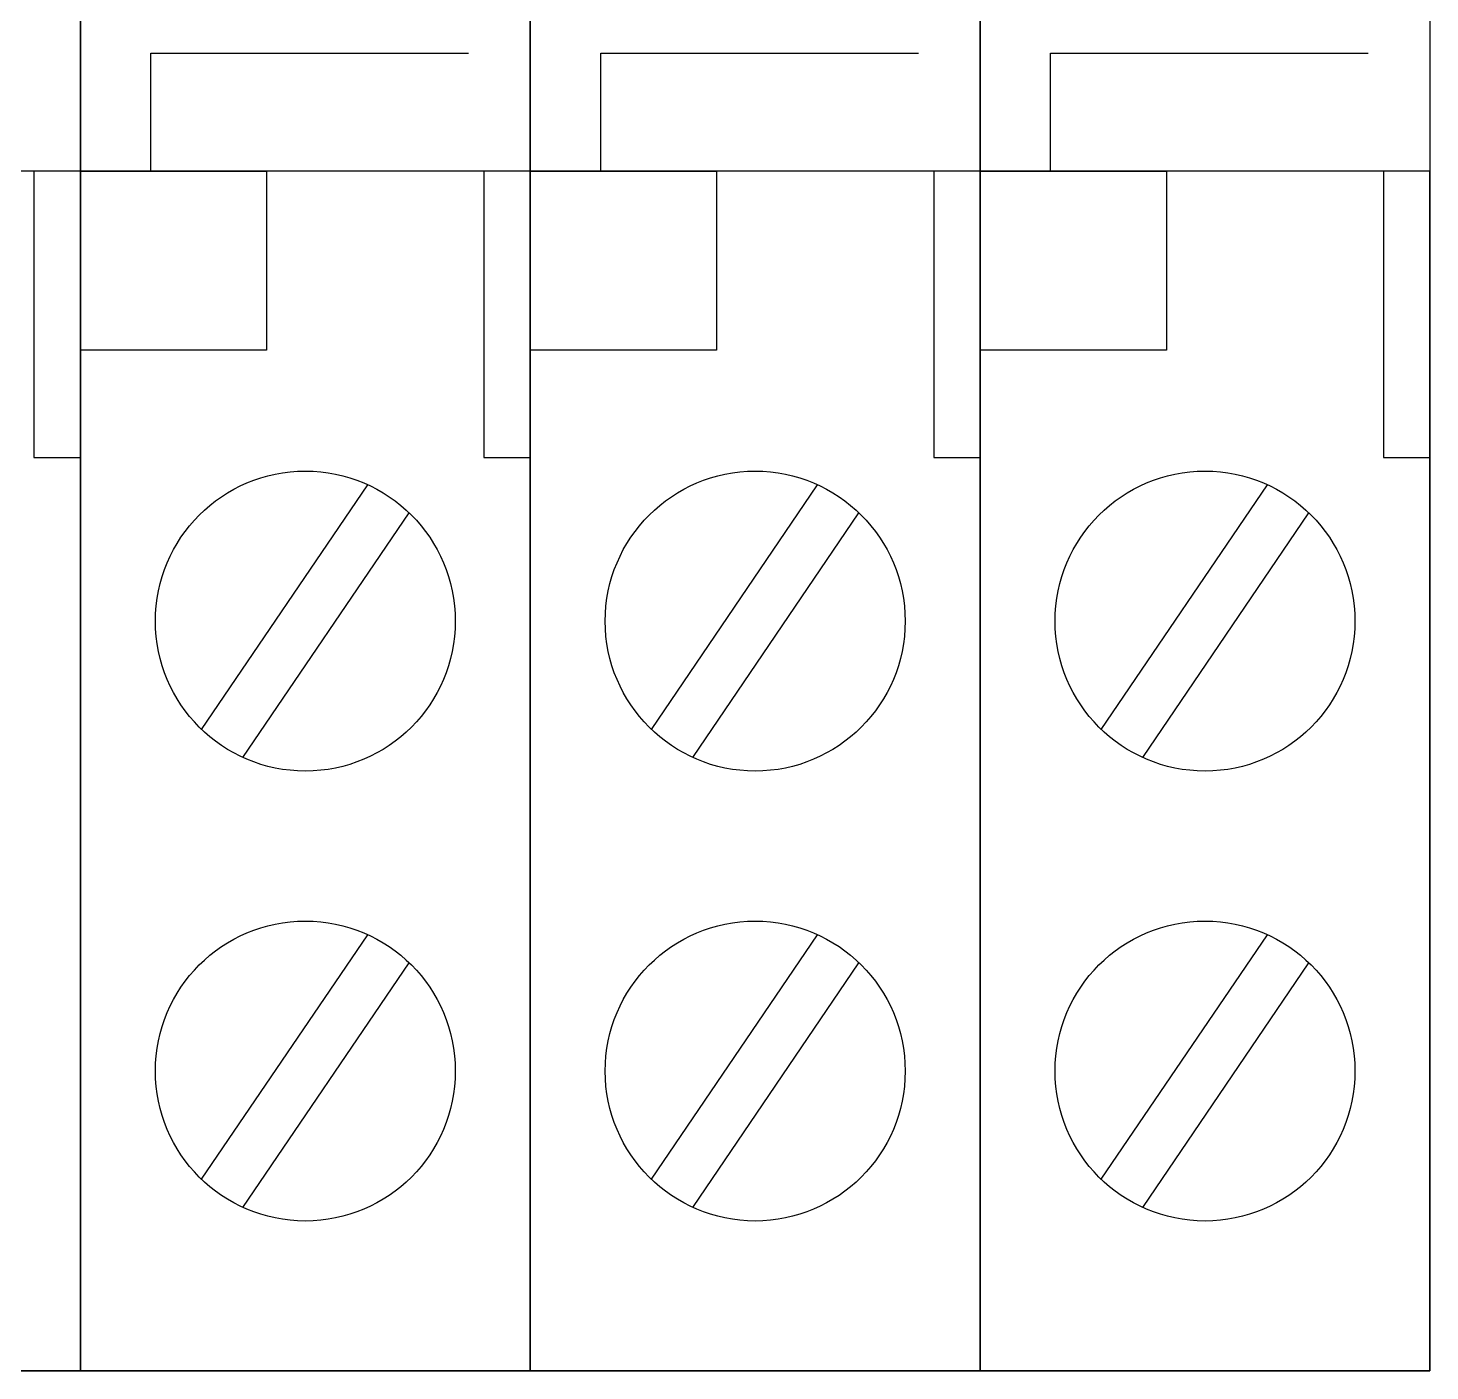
# Model space of a CAD drawing. Header units: millimetres. Extents: x 2139 to 5034, y 655 to 2700.
# Drawn here: x 4167.85 to 4211.99, y 1468.03 to 1510.3 of the extents above; entities that cross this region are included whole.
import ezdxf

# ---------------------------------------------------------------- set-up
doc = ezdxf.new("R2010")
doc.units = ezdxf.units.MM

msp = doc.modelspace()

# ---------------------------------------------------------------- linework, layer by layer
at = {"color": 7}
for points in [[(4155.341, 1546.711), (4169.503, 1546.711), (4169.503, 1468.033), (4155.341, 1468.033)], [(4155.341, 1546.711), (4169.503, 1546.711), (4169.503, 1468.033), (4155.341, 1468.033)], [(4155.341, 1546.711), (4169.503, 1546.711), (4169.503, 1468.033), (4155.341, 1468.033)], [(4155.341, 1546.711), (4169.503, 1546.711), (4169.503, 1468.033), (4155.341, 1468.033)], [(4155.341, 1546.711), (4169.503, 1546.711), (4169.503, 1468.033), (4155.341, 1468.033)], [(4155.341, 1546.711), (4169.503, 1546.711), (4169.503, 1468.033), (4155.341, 1468.033)], [(4155.341, 1546.711), (4169.503, 1546.711), (4169.503, 1468.033), (4155.341, 1468.033)], [(4155.341, 1546.711), (4169.503, 1546.711), (4169.503, 1468.033), (4155.341, 1468.033)], [(4155.341, 1546.711), (4169.503, 1546.711), (4169.503, 1468.033), (4155.341, 1468.033)], [(4155.341, 1546.711), (4169.503, 1546.711), (4169.503, 1468.033), (4155.341, 1468.033)], [(4155.341, 1546.711), (4169.503, 1546.711), (4169.503, 1468.033), (4155.341, 1468.033)], [(4155.341, 1546.711), (4169.503, 1546.711), (4169.503, 1468.033), (4155.341, 1468.033)], [(4155.341, 1546.711), (4169.503, 1546.711), (4169.503, 1468.033), (4155.341, 1468.033)], [(4155.341, 1546.711), (4169.503, 1546.711), (4169.503, 1468.033), (4155.341, 1468.033)], [(4155.341, 1546.711), (4169.503, 1546.711), (4169.503, 1468.033), (4155.341, 1468.033)], [(4155.341, 1546.711), (4169.503, 1546.711), (4169.503, 1468.033), (4155.341, 1468.033)], [(4155.341, 1546.711), (4169.503, 1546.711), (4169.503, 1468.033), (4155.341, 1468.033)], [(4155.341, 1546.711), (4169.503, 1546.711), (4169.503, 1468.033), (4155.341, 1468.033)], [(4155.341, 1546.711), (4169.503, 1546.711), (4169.503, 1468.033), (4155.341, 1468.033)], [(4155.341, 1546.711), (4169.503, 1546.711), (4169.503, 1468.033), (4155.341, 1468.033)], [(4169.503, 1546.711), (4183.665, 1546.711), (4183.665, 1468.033), (4169.503, 1468.033)], [(4169.503, 1546.711), (4183.665, 1546.711), (4183.665, 1468.033), (4169.503, 1468.033)], [(4169.503, 1546.711), (4183.665, 1546.711), (4183.665, 1468.033), (4169.503, 1468.033)], [(4169.503, 1546.711), (4183.665, 1546.711), (4183.665, 1468.033), (4169.503, 1468.033)], [(4169.503, 1546.711), (4183.665, 1546.711), (4183.665, 1468.033), (4169.503, 1468.033)], [(4169.503, 1546.711), (4183.665, 1546.711), (4183.665, 1468.033), (4169.503, 1468.033)], [(4169.503, 1546.711), (4183.665, 1546.711), (4183.665, 1468.033), (4169.503, 1468.033)], [(4169.503, 1546.711), (4183.665, 1546.711), (4183.665, 1468.033), (4169.503, 1468.033)], [(4169.503, 1546.711), (4183.665, 1546.711), (4183.665, 1468.033), (4169.503, 1468.033)], [(4169.503, 1546.711), (4183.665, 1546.711), (4183.665, 1468.033), (4169.503, 1468.033)], [(4169.503, 1546.711), (4183.665, 1546.711), (4183.665, 1468.033), (4169.503, 1468.033)], [(4169.503, 1546.711), (4183.665, 1546.711), (4183.665, 1468.033), (4169.503, 1468.033)], [(4169.503, 1546.711), (4183.665, 1546.711), (4183.665, 1468.033), (4169.503, 1468.033)], [(4169.503, 1546.711), (4183.665, 1546.711), (4183.665, 1468.033), (4169.503, 1468.033)], [(4169.503, 1546.711), (4183.665, 1546.711), (4183.665, 1468.033), (4169.503, 1468.033)], [(4169.503, 1546.711), (4183.665, 1546.711), (4183.665, 1468.033), (4169.503, 1468.033)], [(4169.503, 1546.711), (4183.665, 1546.711), (4183.665, 1468.033), (4169.503, 1468.033)], [(4169.503, 1546.711), (4183.665, 1546.711), (4183.665, 1468.033), (4169.503, 1468.033)], [(4169.503, 1546.711), (4183.665, 1546.711), (4183.665, 1468.033), (4169.503, 1468.033)], [(4169.503, 1546.711), (4183.665, 1546.711), (4183.665, 1468.033), (4169.503, 1468.033)], [(4183.665, 1546.711), (4197.827, 1546.711), (4197.827, 1468.033), (4183.665, 1468.033)], [(4183.665, 1546.711), (4197.827, 1546.711), (4197.827, 1468.033), (4183.665, 1468.033)], [(4183.665, 1546.711), (4197.827, 1546.711), (4197.827, 1468.033), (4183.665, 1468.033)], [(4183.665, 1546.711), (4197.827, 1546.711), (4197.827, 1468.033), (4183.665, 1468.033)], [(4183.665, 1546.711), (4197.827, 1546.711), (4197.827, 1468.033), (4183.665, 1468.033)], [(4183.665, 1546.711), (4197.827, 1546.711), (4197.827, 1468.033), (4183.665, 1468.033)], [(4183.665, 1546.711), (4197.827, 1546.711), (4197.827, 1468.033), (4183.665, 1468.033)], [(4183.665, 1546.711), (4197.827, 1546.711), (4197.827, 1468.033), (4183.665, 1468.033)], [(4183.665, 1546.711), (4197.827, 1546.711), (4197.827, 1468.033), (4183.665, 1468.033)], [(4183.665, 1546.711), (4197.827, 1546.711), (4197.827, 1468.033), (4183.665, 1468.033)], [(4183.665, 1546.711), (4197.827, 1546.711), (4197.827, 1468.033), (4183.665, 1468.033)], [(4183.665, 1546.711), (4197.827, 1546.711), (4197.827, 1468.033), (4183.665, 1468.033)], [(4183.665, 1546.711), (4197.827, 1546.711), (4197.827, 1468.033), (4183.665, 1468.033)], [(4183.665, 1546.711), (4197.827, 1546.711), (4197.827, 1468.033), (4183.665, 1468.033)], [(4183.665, 1546.711), (4197.827, 1546.711), (4197.827, 1468.033), (4183.665, 1468.033)], [(4183.665, 1546.711), (4197.827, 1546.711), (4197.827, 1468.033), (4183.665, 1468.033)], [(4183.665, 1546.711), (4197.827, 1546.711), (4197.827, 1468.033), (4183.665, 1468.033)], [(4183.665, 1546.711), (4197.827, 1546.711), (4197.827, 1468.033), (4183.665, 1468.033)], [(4183.665, 1546.711), (4197.827, 1546.711), (4197.827, 1468.033), (4183.665, 1468.033)], [(4183.665, 1546.711), (4197.827, 1546.711), (4197.827, 1468.033), (4183.665, 1468.033)], [(4197.827, 1546.711), (4211.989, 1546.711), (4211.989, 1468.033), (4197.827, 1468.033)], [(4197.827, 1546.711), (4211.989, 1546.711), (4211.989, 1468.033), (4197.827, 1468.033)], [(4197.827, 1546.711), (4211.989, 1546.711), (4211.989, 1468.033), (4197.827, 1468.033)], [(4197.827, 1546.711), (4211.989, 1546.711), (4211.989, 1468.033), (4197.827, 1468.033)], [(4197.827, 1546.711), (4211.989, 1546.711), (4211.989, 1468.033), (4197.827, 1468.033)], [(4197.827, 1546.711), (4211.989, 1546.711), (4211.989, 1468.033), (4197.827, 1468.033)], [(4197.827, 1546.711), (4211.989, 1546.711), (4211.989, 1468.033), (4197.827, 1468.033)], [(4197.827, 1546.711), (4211.989, 1546.711), (4211.989, 1468.033), (4197.827, 1468.033)], [(4197.827, 1546.711), (4211.989, 1546.711), (4211.989, 1468.033), (4197.827, 1468.033)], [(4197.827, 1546.711), (4211.989, 1546.711), (4211.989, 1468.033), (4197.827, 1468.033)], [(4197.827, 1546.711), (4211.989, 1546.711), (4211.989, 1468.033), (4197.827, 1468.033)], [(4197.827, 1546.711), (4211.989, 1546.711), (4211.989, 1468.033), (4197.827, 1468.033)], [(4197.827, 1546.711), (4211.989, 1546.711), (4211.989, 1468.033), (4197.827, 1468.033)], [(4197.827, 1546.711), (4211.989, 1546.711), (4211.989, 1468.033), (4197.827, 1468.033)], [(4197.827, 1546.711), (4211.989, 1546.711), (4211.989, 1468.033), (4197.827, 1468.033)], [(4197.827, 1546.711), (4211.989, 1546.711), (4211.989, 1468.033), (4197.827, 1468.033)], [(4197.827, 1546.711), (4211.989, 1546.711), (4211.989, 1468.033), (4197.827, 1468.033)], [(4197.827, 1546.711), (4211.989, 1546.711), (4211.989, 1468.033), (4197.827, 1468.033)], [(4197.827, 1546.711), (4211.989, 1546.711), (4211.989, 1468.033), (4197.827, 1468.033)], [(4197.827, 1546.711), (4211.989, 1546.711), (4211.989, 1468.033), (4197.827, 1468.033)], [(4155.341, 1468.033), (4169.503, 1468.033), (4169.503, 1505.798), (4155.341, 1505.798)], [(4155.341, 1468.033), (4169.503, 1468.033), (4169.503, 1505.798), (4155.341, 1505.798)], [(4155.341, 1468.033), (4169.503, 1468.033), (4169.503, 1505.798), (4155.341, 1505.798)], [(4155.341, 1468.033), (4169.503, 1468.033), (4169.503, 1505.798), (4155.341, 1505.798)], [(4155.341, 1468.033), (4169.503, 1468.033), (4169.503, 1505.798), (4155.341, 1505.798)], [(4155.341, 1468.033), (4169.503, 1468.033), (4169.503, 1505.798), (4155.341, 1505.798)], [(4155.341, 1468.033), (4169.503, 1468.033), (4169.503, 1505.798), (4155.341, 1505.798)], [(4155.341, 1468.033), (4169.503, 1468.033), (4169.503, 1505.798), (4155.341, 1505.798)], [(4155.341, 1468.033), (4169.503, 1468.033), (4169.503, 1505.798), (4155.341, 1505.798)], [(4155.341, 1468.033), (4169.503, 1468.033), (4169.503, 1505.798), (4155.341, 1505.798)], [(4155.341, 1468.033), (4169.503, 1468.033), (4169.503, 1505.798), (4155.341, 1505.798)], [(4155.341, 1468.033), (4169.503, 1468.033), (4169.503, 1505.798), (4155.341, 1505.798)], [(4155.341, 1468.033), (4169.503, 1468.033), (4169.503, 1505.798), (4155.341, 1505.798)], [(4155.341, 1468.033), (4169.503, 1468.033), (4169.503, 1505.798), (4155.341, 1505.798)], [(4155.341, 1468.033), (4169.503, 1468.033), (4169.503, 1505.798), (4155.341, 1505.798)], [(4155.341, 1468.033), (4169.503, 1468.033), (4169.503, 1505.798), (4155.341, 1505.798)], [(4155.341, 1468.033), (4169.503, 1468.033), (4169.503, 1505.798), (4155.341, 1505.798)], [(4155.341, 1468.033), (4169.503, 1468.033), (4169.503, 1505.798), (4155.341, 1505.798)], [(4155.341, 1468.033), (4169.503, 1468.033), (4169.503, 1505.798), (4155.341, 1505.798)], [(4155.341, 1468.033), (4169.503, 1468.033), (4169.503, 1505.798), (4155.341, 1505.798)], [(4169.503, 1505.798), (4168.041, 1505.798), (4168.041, 1496.785), (4169.503, 1496.785)], [(4169.503, 1505.798), (4168.041, 1505.798), (4168.041, 1496.785), (4169.503, 1496.785)], [(4169.503, 1505.798), (4168.041, 1505.798), (4168.041, 1496.785), (4169.503, 1496.785)], [(4169.503, 1505.798), (4168.041, 1505.798), (4168.041, 1496.785), (4169.503, 1496.785)], [(4169.503, 1505.798), (4168.041, 1505.798), (4168.041, 1496.785), (4169.503, 1496.785)], [(4169.503, 1505.798), (4168.041, 1505.798), (4168.041, 1496.785), (4169.503, 1496.785)], [(4169.503, 1505.798), (4168.041, 1505.798), (4168.041, 1496.785), (4169.503, 1496.785)], [(4169.503, 1505.798), (4168.041, 1505.798), (4168.041, 1496.785), (4169.503, 1496.785)], [(4169.503, 1505.798), (4168.041, 1505.798), (4168.041, 1496.785), (4169.503, 1496.785)], [(4169.503, 1505.798), (4168.041, 1505.798), (4168.041, 1496.785), (4169.503, 1496.785)], [(4169.503, 1505.798), (4168.041, 1505.798), (4168.041, 1496.785), (4169.503, 1496.785)], [(4169.503, 1505.798), (4168.041, 1505.798), (4168.041, 1496.785), (4169.503, 1496.785)], [(4169.503, 1505.798), (4168.041, 1505.798), (4168.041, 1496.785), (4169.503, 1496.785)], [(4169.503, 1505.798), (4168.041, 1505.798), (4168.041, 1496.785), (4169.503, 1496.785)], [(4169.503, 1505.798), (4168.041, 1505.798), (4168.041, 1496.785), (4169.503, 1496.785)], [(4169.503, 1505.798), (4168.041, 1505.798), (4168.041, 1496.785), (4169.503, 1496.785)], [(4169.503, 1505.798), (4168.041, 1505.798), (4168.041, 1496.785), (4169.503, 1496.785)], [(4169.503, 1505.798), (4168.041, 1505.798), (4168.041, 1496.785), (4169.503, 1496.785)], [(4169.503, 1505.798), (4168.041, 1505.798), (4168.041, 1496.785), (4169.503, 1496.785)], [(4169.503, 1505.798), (4168.041, 1505.798), (4168.041, 1496.785), (4169.503, 1496.785)], [(4169.503, 1468.033), (4183.665, 1468.033), (4183.665, 1505.798), (4169.503, 1505.798)], [(4169.503, 1505.798), (4175.366, 1505.798), (4175.366, 1500.162), (4169.503, 1500.162)], [(4169.503, 1468.033), (4183.665, 1468.033), (4183.665, 1505.798), (4169.503, 1505.798)], [(4169.503, 1505.798), (4175.366, 1505.798), (4175.366, 1500.162), (4169.503, 1500.162)], [(4169.503, 1468.033), (4183.665, 1468.033), (4183.665, 1505.798), (4169.503, 1505.798)], [(4169.503, 1505.798), (4175.366, 1505.798), (4175.366, 1500.162), (4169.503, 1500.162)], [(4169.503, 1468.033), (4183.665, 1468.033), (4183.665, 1505.798), (4169.503, 1505.798)], [(4169.503, 1505.798), (4175.366, 1505.798), (4175.366, 1500.162), (4169.503, 1500.162)], [(4169.503, 1468.033), (4183.665, 1468.033), (4183.665, 1505.798), (4169.503, 1505.798)], [(4169.503, 1505.798), (4175.366, 1505.798), (4175.366, 1500.162), (4169.503, 1500.162)], [(4169.503, 1468.033), (4183.665, 1468.033), (4183.665, 1505.798), (4169.503, 1505.798)], [(4169.503, 1505.798), (4175.366, 1505.798), (4175.366, 1500.162), (4169.503, 1500.162)], [(4169.503, 1468.033), (4183.665, 1468.033), (4183.665, 1505.798), (4169.503, 1505.798)], [(4169.503, 1505.798), (4175.366, 1505.798), (4175.366, 1500.162), (4169.503, 1500.162)], [(4169.503, 1468.033), (4183.665, 1468.033), (4183.665, 1505.798), (4169.503, 1505.798)], [(4169.503, 1505.798), (4175.366, 1505.798), (4175.366, 1500.162), (4169.503, 1500.162)], [(4169.503, 1468.033), (4183.665, 1468.033), (4183.665, 1505.798), (4169.503, 1505.798)], [(4169.503, 1505.798), (4175.366, 1505.798), (4175.366, 1500.162), (4169.503, 1500.162)], [(4169.503, 1468.033), (4183.665, 1468.033), (4183.665, 1505.798), (4169.503, 1505.798)], [(4169.503, 1505.798), (4175.366, 1505.798), (4175.366, 1500.162), (4169.503, 1500.162)], [(4169.503, 1468.033), (4183.665, 1468.033), (4183.665, 1505.798), (4169.503, 1505.798)], [(4169.503, 1505.798), (4175.366, 1505.798), (4175.366, 1500.162), (4169.503, 1500.162)], [(4169.503, 1468.033), (4183.665, 1468.033), (4183.665, 1505.798), (4169.503, 1505.798)], [(4169.503, 1505.798), (4175.366, 1505.798), (4175.366, 1500.162), (4169.503, 1500.162)], [(4169.503, 1468.033), (4183.665, 1468.033), (4183.665, 1505.798), (4169.503, 1505.798)], [(4169.503, 1505.798), (4175.366, 1505.798), (4175.366, 1500.162), (4169.503, 1500.162)], [(4169.503, 1468.033), (4183.665, 1468.033), (4183.665, 1505.798), (4169.503, 1505.798)], [(4169.503, 1505.798), (4175.366, 1505.798), (4175.366, 1500.162), (4169.503, 1500.162)], [(4169.503, 1468.033), (4183.665, 1468.033), (4183.665, 1505.798), (4169.503, 1505.798)], [(4169.503, 1505.798), (4175.366, 1505.798), (4175.366, 1500.162), (4169.503, 1500.162)], [(4169.503, 1468.033), (4183.665, 1468.033), (4183.665, 1505.798), (4169.503, 1505.798)], [(4169.503, 1505.798), (4175.366, 1505.798), (4175.366, 1500.162), (4169.503, 1500.162)], [(4169.503, 1468.033), (4183.665, 1468.033), (4183.665, 1505.798), (4169.503, 1505.798)], [(4169.503, 1505.798), (4175.366, 1505.798), (4175.366, 1500.162), (4169.503, 1500.162)], [(4169.503, 1468.033), (4183.665, 1468.033), (4183.665, 1505.798), (4169.503, 1505.798)], [(4169.503, 1505.798), (4175.366, 1505.798), (4175.366, 1500.162), (4169.503, 1500.162)], [(4169.503, 1468.033), (4183.665, 1468.033), (4183.665, 1505.798), (4169.503, 1505.798)], [(4169.503, 1505.798), (4175.366, 1505.798), (4175.366, 1500.162), (4169.503, 1500.162)], [(4169.503, 1468.033), (4183.665, 1468.033), (4183.665, 1505.798), (4169.503, 1505.798)], [(4169.503, 1505.798), (4175.366, 1505.798), (4175.366, 1500.162), (4169.503, 1500.162)], [(4183.665, 1505.798), (4182.203, 1505.798), (4182.203, 1496.785), (4183.665, 1496.785)], [(4183.665, 1505.798), (4182.203, 1505.798), (4182.203, 1496.785), (4183.665, 1496.785)], [(4183.665, 1505.798), (4182.203, 1505.798), (4182.203, 1496.785), (4183.665, 1496.785)], [(4183.665, 1505.798), (4182.203, 1505.798), (4182.203, 1496.785), (4183.665, 1496.785)], [(4183.665, 1505.798), (4182.203, 1505.798), (4182.203, 1496.785), (4183.665, 1496.785)], [(4183.665, 1505.798), (4182.203, 1505.798), (4182.203, 1496.785), (4183.665, 1496.785)], [(4183.665, 1505.798), (4182.203, 1505.798), (4182.203, 1496.785), (4183.665, 1496.785)], [(4183.665, 1505.798), (4182.203, 1505.798), (4182.203, 1496.785), (4183.665, 1496.785)], [(4183.665, 1505.798), (4182.203, 1505.798), (4182.203, 1496.785), (4183.665, 1496.785)], [(4183.665, 1505.798), (4182.203, 1505.798), (4182.203, 1496.785), (4183.665, 1496.785)], [(4183.665, 1505.798), (4182.203, 1505.798), (4182.203, 1496.785), (4183.665, 1496.785)], [(4183.665, 1505.798), (4182.203, 1505.798), (4182.203, 1496.785), (4183.665, 1496.785)], [(4183.665, 1505.798), (4182.203, 1505.798), (4182.203, 1496.785), (4183.665, 1496.785)], [(4183.665, 1505.798), (4182.203, 1505.798), (4182.203, 1496.785), (4183.665, 1496.785)], [(4183.665, 1505.798), (4182.203, 1505.798), (4182.203, 1496.785), (4183.665, 1496.785)], [(4183.665, 1505.798), (4182.203, 1505.798), (4182.203, 1496.785), (4183.665, 1496.785)], [(4183.665, 1505.798), (4182.203, 1505.798), (4182.203, 1496.785), (4183.665, 1496.785)], [(4183.665, 1505.798), (4182.203, 1505.798), (4182.203, 1496.785), (4183.665, 1496.785)], [(4183.665, 1505.798), (4182.203, 1505.798), (4182.203, 1496.785), (4183.665, 1496.785)], [(4183.665, 1505.798), (4182.203, 1505.798), (4182.203, 1496.785), (4183.665, 1496.785)], [(4183.665, 1468.033), (4197.827, 1468.033), (4197.827, 1505.798), (4183.665, 1505.798)], [(4183.665, 1505.798), (4189.528, 1505.798), (4189.528, 1500.162), (4183.665, 1500.162)], [(4183.665, 1468.033), (4197.827, 1468.033), (4197.827, 1505.798), (4183.665, 1505.798)], [(4183.665, 1505.798), (4189.528, 1505.798), (4189.528, 1500.162), (4183.665, 1500.162)], [(4183.665, 1468.033), (4197.827, 1468.033), (4197.827, 1505.798), (4183.665, 1505.798)], [(4183.665, 1505.798), (4189.528, 1505.798), (4189.528, 1500.162), (4183.665, 1500.162)], [(4183.665, 1468.033), (4197.827, 1468.033), (4197.827, 1505.798), (4183.665, 1505.798)], [(4183.665, 1505.798), (4189.528, 1505.798), (4189.528, 1500.162), (4183.665, 1500.162)], [(4183.665, 1468.033), (4197.827, 1468.033), (4197.827, 1505.798), (4183.665, 1505.798)], [(4183.665, 1505.798), (4189.528, 1505.798), (4189.528, 1500.162), (4183.665, 1500.162)], [(4183.665, 1468.033), (4197.827, 1468.033), (4197.827, 1505.798), (4183.665, 1505.798)], [(4183.665, 1505.798), (4189.528, 1505.798), (4189.528, 1500.162), (4183.665, 1500.162)], [(4183.665, 1468.033), (4197.827, 1468.033), (4197.827, 1505.798), (4183.665, 1505.798)], [(4183.665, 1505.798), (4189.528, 1505.798), (4189.528, 1500.162), (4183.665, 1500.162)], [(4183.665, 1468.033), (4197.827, 1468.033), (4197.827, 1505.798), (4183.665, 1505.798)], [(4183.665, 1505.798), (4189.528, 1505.798), (4189.528, 1500.162), (4183.665, 1500.162)], [(4183.665, 1468.033), (4197.827, 1468.033), (4197.827, 1505.798), (4183.665, 1505.798)], [(4183.665, 1505.798), (4189.528, 1505.798), (4189.528, 1500.162), (4183.665, 1500.162)], [(4183.665, 1468.033), (4197.827, 1468.033), (4197.827, 1505.798), (4183.665, 1505.798)], [(4183.665, 1505.798), (4189.528, 1505.798), (4189.528, 1500.162), (4183.665, 1500.162)], [(4183.665, 1468.033), (4197.827, 1468.033), (4197.827, 1505.798), (4183.665, 1505.798)], [(4183.665, 1505.798), (4189.528, 1505.798), (4189.528, 1500.162), (4183.665, 1500.162)], [(4183.665, 1468.033), (4197.827, 1468.033), (4197.827, 1505.798), (4183.665, 1505.798)], [(4183.665, 1505.798), (4189.528, 1505.798), (4189.528, 1500.162), (4183.665, 1500.162)], [(4183.665, 1468.033), (4197.827, 1468.033), (4197.827, 1505.798), (4183.665, 1505.798)], [(4183.665, 1505.798), (4189.528, 1505.798), (4189.528, 1500.162), (4183.665, 1500.162)], [(4183.665, 1468.033), (4197.827, 1468.033), (4197.827, 1505.798), (4183.665, 1505.798)], [(4183.665, 1505.798), (4189.528, 1505.798), (4189.528, 1500.162), (4183.665, 1500.162)], [(4183.665, 1468.033), (4197.827, 1468.033), (4197.827, 1505.798), (4183.665, 1505.798)], [(4183.665, 1505.798), (4189.528, 1505.798), (4189.528, 1500.162), (4183.665, 1500.162)], [(4183.665, 1468.033), (4197.827, 1468.033), (4197.827, 1505.798), (4183.665, 1505.798)], [(4183.665, 1505.798), (4189.528, 1505.798), (4189.528, 1500.162), (4183.665, 1500.162)], [(4183.665, 1468.033), (4197.827, 1468.033), (4197.827, 1505.798), (4183.665, 1505.798)], [(4183.665, 1505.798), (4189.528, 1505.798), (4189.528, 1500.162), (4183.665, 1500.162)], [(4183.665, 1468.033), (4197.827, 1468.033), (4197.827, 1505.798), (4183.665, 1505.798)], [(4183.665, 1505.798), (4189.528, 1505.798), (4189.528, 1500.162), (4183.665, 1500.162)], [(4183.665, 1468.033), (4197.827, 1468.033), (4197.827, 1505.798), (4183.665, 1505.798)], [(4183.665, 1505.798), (4189.528, 1505.798), (4189.528, 1500.162), (4183.665, 1500.162)], [(4183.665, 1468.033), (4197.827, 1468.033), (4197.827, 1505.798), (4183.665, 1505.798)], [(4183.665, 1505.798), (4189.528, 1505.798), (4189.528, 1500.162), (4183.665, 1500.162)], [(4197.827, 1505.798), (4196.365, 1505.798), (4196.365, 1496.785), (4197.827, 1496.785)], [(4197.827, 1505.798), (4196.365, 1505.798), (4196.365, 1496.785), (4197.827, 1496.785)], [(4197.827, 1505.798), (4196.365, 1505.798), (4196.365, 1496.785), (4197.827, 1496.785)], [(4197.827, 1505.798), (4196.365, 1505.798), (4196.365, 1496.785), (4197.827, 1496.785)], [(4197.827, 1505.798), (4196.365, 1505.798), (4196.365, 1496.785), (4197.827, 1496.785)], [(4197.827, 1505.798), (4196.365, 1505.798), (4196.365, 1496.785), (4197.827, 1496.785)], [(4197.827, 1505.798), (4196.365, 1505.798), (4196.365, 1496.785), (4197.827, 1496.785)], [(4197.827, 1505.798), (4196.365, 1505.798), (4196.365, 1496.785), (4197.827, 1496.785)], [(4197.827, 1505.798), (4196.365, 1505.798), (4196.365, 1496.785), (4197.827, 1496.785)], [(4197.827, 1505.798), (4196.365, 1505.798), (4196.365, 1496.785), (4197.827, 1496.785)], [(4197.827, 1505.798), (4196.365, 1505.798), (4196.365, 1496.785), (4197.827, 1496.785)], [(4197.827, 1505.798), (4196.365, 1505.798), (4196.365, 1496.785), (4197.827, 1496.785)], [(4197.827, 1505.798), (4196.365, 1505.798), (4196.365, 1496.785), (4197.827, 1496.785)], [(4197.827, 1505.798), (4196.365, 1505.798), (4196.365, 1496.785), (4197.827, 1496.785)], [(4197.827, 1505.798), (4196.365, 1505.798), (4196.365, 1496.785), (4197.827, 1496.785)], [(4197.827, 1505.798), (4196.365, 1505.798), (4196.365, 1496.785), (4197.827, 1496.785)], [(4197.827, 1505.798), (4196.365, 1505.798), (4196.365, 1496.785), (4197.827, 1496.785)], [(4197.827, 1505.798), (4196.365, 1505.798), (4196.365, 1496.785), (4197.827, 1496.785)], [(4197.827, 1505.798), (4196.365, 1505.798), (4196.365, 1496.785), (4197.827, 1496.785)], [(4197.827, 1505.798), (4196.365, 1505.798), (4196.365, 1496.785), (4197.827, 1496.785)], [(4197.827, 1468.033), (4211.989, 1468.033), (4211.989, 1505.798), (4197.827, 1505.798)], [(4197.827, 1505.798), (4203.69, 1505.798), (4203.69, 1500.162), (4197.827, 1500.162)], [(4197.827, 1468.033), (4211.989, 1468.033), (4211.989, 1505.798), (4197.827, 1505.798)], [(4197.827, 1505.798), (4203.69, 1505.798), (4203.69, 1500.162), (4197.827, 1500.162)], [(4197.827, 1468.033), (4211.989, 1468.033), (4211.989, 1505.798), (4197.827, 1505.798)], [(4197.827, 1505.798), (4203.69, 1505.798), (4203.69, 1500.162), (4197.827, 1500.162)], [(4197.827, 1468.033), (4211.989, 1468.033), (4211.989, 1505.798), (4197.827, 1505.798)], [(4197.827, 1505.798), (4203.69, 1505.798), (4203.69, 1500.162), (4197.827, 1500.162)], [(4197.827, 1468.033), (4211.989, 1468.033), (4211.989, 1505.798), (4197.827, 1505.798)], [(4197.827, 1505.798), (4203.69, 1505.798), (4203.69, 1500.162), (4197.827, 1500.162)], [(4197.827, 1468.033), (4211.989, 1468.033), (4211.989, 1505.798), (4197.827, 1505.798)], [(4197.827, 1505.798), (4203.69, 1505.798), (4203.69, 1500.162), (4197.827, 1500.162)], [(4197.827, 1468.033), (4211.989, 1468.033), (4211.989, 1505.798), (4197.827, 1505.798)], [(4197.827, 1505.798), (4203.69, 1505.798), (4203.69, 1500.162), (4197.827, 1500.162)], [(4197.827, 1468.033), (4211.989, 1468.033), (4211.989, 1505.798), (4197.827, 1505.798)], [(4197.827, 1505.798), (4203.69, 1505.798), (4203.69, 1500.162), (4197.827, 1500.162)], [(4197.827, 1468.033), (4211.989, 1468.033), (4211.989, 1505.798), (4197.827, 1505.798)], [(4197.827, 1505.798), (4203.69, 1505.798), (4203.69, 1500.162), (4197.827, 1500.162)], [(4197.827, 1468.033), (4211.989, 1468.033), (4211.989, 1505.798), (4197.827, 1505.798)], [(4197.827, 1505.798), (4203.69, 1505.798), (4203.69, 1500.162), (4197.827, 1500.162)], [(4197.827, 1468.033), (4211.989, 1468.033), (4211.989, 1505.798), (4197.827, 1505.798)], [(4197.827, 1505.798), (4203.69, 1505.798), (4203.69, 1500.162), (4197.827, 1500.162)], [(4197.827, 1468.033), (4211.989, 1468.033), (4211.989, 1505.798), (4197.827, 1505.798)], [(4197.827, 1505.798), (4203.69, 1505.798), (4203.69, 1500.162), (4197.827, 1500.162)], [(4197.827, 1468.033), (4211.989, 1468.033), (4211.989, 1505.798), (4197.827, 1505.798)], [(4197.827, 1505.798), (4203.69, 1505.798), (4203.69, 1500.162), (4197.827, 1500.162)], [(4197.827, 1468.033), (4211.989, 1468.033), (4211.989, 1505.798), (4197.827, 1505.798)], [(4197.827, 1505.798), (4203.69, 1505.798), (4203.69, 1500.162), (4197.827, 1500.162)], [(4197.827, 1468.033), (4211.989, 1468.033), (4211.989, 1505.798), (4197.827, 1505.798)], [(4197.827, 1505.798), (4203.69, 1505.798), (4203.69, 1500.162), (4197.827, 1500.162)], [(4197.827, 1468.033), (4211.989, 1468.033), (4211.989, 1505.798), (4197.827, 1505.798)], [(4197.827, 1505.798), (4203.69, 1505.798), (4203.69, 1500.162), (4197.827, 1500.162)], [(4197.827, 1468.033), (4211.989, 1468.033), (4211.989, 1505.798), (4197.827, 1505.798)], [(4197.827, 1505.798), (4203.69, 1505.798), (4203.69, 1500.162), (4197.827, 1500.162)], [(4197.827, 1468.033), (4211.989, 1468.033), (4211.989, 1505.798), (4197.827, 1505.798)], [(4197.827, 1505.798), (4203.69, 1505.798), (4203.69, 1500.162), (4197.827, 1500.162)], [(4197.827, 1468.033), (4211.989, 1468.033), (4211.989, 1505.798), (4197.827, 1505.798)], [(4197.827, 1505.798), (4203.69, 1505.798), (4203.69, 1500.162), (4197.827, 1500.162)], [(4197.827, 1468.033), (4211.989, 1468.033), (4211.989, 1505.798), (4197.827, 1505.798)], [(4197.827, 1505.798), (4203.69, 1505.798), (4203.69, 1500.162), (4197.827, 1500.162)], [(4211.989, 1505.798), (4210.527, 1505.798), (4210.527, 1496.785), (4211.989, 1496.785)], [(4211.989, 1505.798), (4210.527, 1505.798), (4210.527, 1496.785), (4211.989, 1496.785)], [(4211.989, 1505.798), (4210.527, 1505.798), (4210.527, 1496.785), (4211.989, 1496.785)], [(4211.989, 1505.798), (4210.527, 1505.798), (4210.527, 1496.785), (4211.989, 1496.785)], [(4211.989, 1505.798), (4210.527, 1505.798), (4210.527, 1496.785), (4211.989, 1496.785)], [(4211.989, 1505.798), (4210.527, 1505.798), (4210.527, 1496.785), (4211.989, 1496.785)], [(4211.989, 1505.798), (4210.527, 1505.798), (4210.527, 1496.785), (4211.989, 1496.785)], [(4211.989, 1505.798), (4210.527, 1505.798), (4210.527, 1496.785), (4211.989, 1496.785)], [(4211.989, 1505.798), (4210.527, 1505.798), (4210.527, 1496.785), (4211.989, 1496.785)], [(4211.989, 1505.798), (4210.527, 1505.798), (4210.527, 1496.785), (4211.989, 1496.785)], [(4211.989, 1505.798), (4210.527, 1505.798), (4210.527, 1496.785), (4211.989, 1496.785)], [(4211.989, 1505.798), (4210.527, 1505.798), (4210.527, 1496.785), (4211.989, 1496.785)], [(4211.989, 1505.798), (4210.527, 1505.798), (4210.527, 1496.785), (4211.989, 1496.785)], [(4211.989, 1505.798), (4210.527, 1505.798), (4210.527, 1496.785), (4211.989, 1496.785)], [(4211.989, 1505.798), (4210.527, 1505.798), (4210.527, 1496.785), (4211.989, 1496.785)], [(4211.989, 1505.798), (4210.527, 1505.798), (4210.527, 1496.785), (4211.989, 1496.785)], [(4211.989, 1505.798), (4210.527, 1505.798), (4210.527, 1496.785), (4211.989, 1496.785)], [(4211.989, 1505.798), (4210.527, 1505.798), (4210.527, 1496.785), (4211.989, 1496.785)], [(4211.989, 1505.798), (4210.527, 1505.798), (4210.527, 1496.785), (4211.989, 1496.785)], [(4211.989, 1505.798), (4210.527, 1505.798), (4210.527, 1496.785), (4211.989, 1496.785)]]:
    msp.add_lwpolyline(points, close=True, dxfattribs=at)
for points in [[(4171.722, 1505.798), (4171.722, 1509.517), (4181.725, 1509.517)], [(4171.722, 1505.798), (4171.722, 1509.517), (4181.725, 1509.517)], [(4171.722, 1505.798), (4171.722, 1509.517), (4181.725, 1509.517)], [(4171.722, 1505.798), (4171.722, 1509.517), (4181.725, 1509.517)], [(4171.722, 1505.798), (4171.722, 1509.517), (4181.725, 1509.517)], [(4171.722, 1505.798), (4171.722, 1509.517), (4181.725, 1509.517)], [(4171.722, 1505.798), (4171.722, 1509.517), (4181.725, 1509.517)], [(4171.722, 1505.798), (4171.722, 1509.517), (4181.725, 1509.517)], [(4171.722, 1505.798), (4171.722, 1509.517), (4181.725, 1509.517)], [(4171.722, 1505.798), (4171.722, 1509.517), (4181.725, 1509.517)], [(4171.722, 1505.798), (4171.722, 1509.517), (4181.725, 1509.517)], [(4171.722, 1505.798), (4171.722, 1509.517), (4181.725, 1509.517)], [(4171.722, 1505.798), (4171.722, 1509.517), (4181.725, 1509.517)], [(4171.722, 1505.798), (4171.722, 1509.517), (4181.725, 1509.517)], [(4171.722, 1505.798), (4171.722, 1509.517), (4181.725, 1509.517)], [(4171.722, 1505.798), (4171.722, 1509.517), (4181.725, 1509.517)], [(4171.722, 1505.798), (4171.722, 1509.517), (4181.725, 1509.517)], [(4171.722, 1505.798), (4171.722, 1509.517), (4181.725, 1509.517)], [(4171.722, 1505.798), (4171.722, 1509.517), (4181.725, 1509.517)], [(4171.722, 1505.798), (4171.722, 1509.517), (4181.725, 1509.517)], [(4185.884, 1505.798), (4185.884, 1509.517), (4195.887, 1509.517)], [(4185.884, 1505.798), (4185.884, 1509.517), (4195.887, 1509.517)], [(4185.884, 1505.798), (4185.884, 1509.517), (4195.887, 1509.517)], [(4185.884, 1505.798), (4185.884, 1509.517), (4195.887, 1509.517)], [(4185.884, 1505.798), (4185.884, 1509.517), (4195.887, 1509.517)], [(4185.884, 1505.798), (4185.884, 1509.517), (4195.887, 1509.517)], [(4185.884, 1505.798), (4185.884, 1509.517), (4195.887, 1509.517)], [(4185.884, 1505.798), (4185.884, 1509.517), (4195.887, 1509.517)], [(4185.884, 1505.798), (4185.884, 1509.517), (4195.887, 1509.517)], [(4185.884, 1505.798), (4185.884, 1509.517), (4195.887, 1509.517)], [(4185.884, 1505.798), (4185.884, 1509.517), (4195.887, 1509.517)], [(4185.884, 1505.798), (4185.884, 1509.517), (4195.887, 1509.517)], [(4185.884, 1505.798), (4185.884, 1509.517), (4195.887, 1509.517)], [(4185.884, 1505.798), (4185.884, 1509.517), (4195.887, 1509.517)], [(4185.884, 1505.798), (4185.884, 1509.517), (4195.887, 1509.517)], [(4185.884, 1505.798), (4185.884, 1509.517), (4195.887, 1509.517)], [(4185.884, 1505.798), (4185.884, 1509.517), (4195.887, 1509.517)], [(4185.884, 1505.798), (4185.884, 1509.517), (4195.887, 1509.517)], [(4185.884, 1505.798), (4185.884, 1509.517), (4195.887, 1509.517)], [(4185.884, 1505.798), (4185.884, 1509.517), (4195.887, 1509.517)], [(4200.046, 1505.798), (4200.046, 1509.517), (4210.049, 1509.517)], [(4200.046, 1505.798), (4200.046, 1509.517), (4210.049, 1509.517)], [(4200.046, 1505.798), (4200.046, 1509.517), (4210.049, 1509.517)], [(4200.046, 1505.798), (4200.046, 1509.517), (4210.049, 1509.517)], [(4200.046, 1505.798), (4200.046, 1509.517), (4210.049, 1509.517)], [(4200.046, 1505.798), (4200.046, 1509.517), (4210.049, 1509.517)], [(4200.046, 1505.798), (4200.046, 1509.517), (4210.049, 1509.517)], [(4200.046, 1505.798), (4200.046, 1509.517), (4210.049, 1509.517)], [(4200.046, 1505.798), (4200.046, 1509.517), (4210.049, 1509.517)], [(4200.046, 1505.798), (4200.046, 1509.517), (4210.049, 1509.517)], [(4200.046, 1505.798), (4200.046, 1509.517), (4210.049, 1509.517)], [(4200.046, 1505.798), (4200.046, 1509.517), (4210.049, 1509.517)], [(4200.046, 1505.798), (4200.046, 1509.517), (4210.049, 1509.517)], [(4200.046, 1505.798), (4200.046, 1509.517), (4210.049, 1509.517)], [(4200.046, 1505.798), (4200.046, 1509.517), (4210.049, 1509.517)], [(4200.046, 1505.798), (4200.046, 1509.517), (4210.049, 1509.517)], [(4200.046, 1505.798), (4200.046, 1509.517), (4210.049, 1509.517)], [(4200.046, 1505.798), (4200.046, 1509.517), (4210.049, 1509.517)], [(4200.046, 1505.798), (4200.046, 1509.517), (4210.049, 1509.517)], [(4200.046, 1505.798), (4200.046, 1509.517), (4210.049, 1509.517)], [(4173.319, 1488.227), (4178.549, 1495.929)], [(4173.319, 1488.227), (4178.549, 1495.929)], [(4173.319, 1488.227), (4178.549, 1495.929)], [(4173.319, 1488.227), (4178.549, 1495.929)], [(4173.319, 1488.227), (4178.549, 1495.929)], [(4173.319, 1488.227), (4178.549, 1495.929)], [(4173.319, 1488.227), (4178.549, 1495.929)], [(4173.319, 1488.227), (4178.549, 1495.929)], [(4173.319, 1488.227), (4178.549, 1495.929)], [(4173.319, 1488.227), (4178.549, 1495.929)], [(4173.319, 1488.227), (4178.549, 1495.929)], [(4173.319, 1488.227), (4178.549, 1495.929)], [(4173.319, 1488.227), (4178.549, 1495.929)], [(4173.319, 1488.227), (4178.549, 1495.929)], [(4173.319, 1488.227), (4178.549, 1495.929)], [(4173.319, 1488.227), (4178.549, 1495.929)], [(4173.319, 1488.227), (4178.549, 1495.929)], [(4173.319, 1488.227), (4178.549, 1495.929)], [(4173.319, 1488.227), (4178.549, 1495.929)], [(4173.319, 1488.227), (4178.549, 1495.929)], [(4187.481, 1488.227), (4192.711, 1495.929)], [(4187.481, 1488.227), (4192.711, 1495.929)], [(4187.481, 1488.227), (4192.711, 1495.929)], [(4187.481, 1488.227), (4192.711, 1495.929)], [(4187.481, 1488.227), (4192.711, 1495.929)], [(4187.481, 1488.227), (4192.711, 1495.929)], [(4187.481, 1488.227), (4192.711, 1495.929)], [(4187.481, 1488.227), (4192.711, 1495.929)], [(4187.481, 1488.227), (4192.711, 1495.929)], [(4187.481, 1488.227), (4192.711, 1495.929)], [(4187.481, 1488.227), (4192.711, 1495.929)], [(4187.481, 1488.227), (4192.711, 1495.929)], [(4187.481, 1488.227), (4192.711, 1495.929)], [(4187.481, 1488.227), (4192.711, 1495.929)], [(4187.481, 1488.227), (4192.711, 1495.929)], [(4187.481, 1488.227), (4192.711, 1495.929)], [(4187.481, 1488.227), (4192.711, 1495.929)], [(4187.481, 1488.227), (4192.711, 1495.929)], [(4187.481, 1488.227), (4192.711, 1495.929)], [(4187.481, 1488.227), (4192.711, 1495.929)], [(4201.643, 1488.227), (4206.873, 1495.929)], [(4201.643, 1488.227), (4206.873, 1495.929)], [(4201.643, 1488.227), (4206.873, 1495.929)], [(4201.643, 1488.227), (4206.873, 1495.929)], [(4201.643, 1488.227), (4206.873, 1495.929)], [(4201.643, 1488.227), (4206.873, 1495.929)], [(4201.643, 1488.227), (4206.873, 1495.929)], [(4201.643, 1488.227), (4206.873, 1495.929)], [(4201.643, 1488.227), (4206.873, 1495.929)], [(4201.643, 1488.227), (4206.873, 1495.929)], [(4201.643, 1488.227), (4206.873, 1495.929)], [(4201.643, 1488.227), (4206.873, 1495.929)], [(4201.643, 1488.227), (4206.873, 1495.929)], [(4201.643, 1488.227), (4206.873, 1495.929)], [(4201.643, 1488.227), (4206.873, 1495.929)], [(4201.643, 1488.227), (4206.873, 1495.929)], [(4201.643, 1488.227), (4206.873, 1495.929)], [(4201.643, 1488.227), (4206.873, 1495.929)], [(4201.643, 1488.227), (4206.873, 1495.929)], [(4201.643, 1488.227), (4206.873, 1495.929)], [(4174.621, 1487.343), (4179.851, 1495.044)], [(4174.621, 1487.343), (4179.851, 1495.044)], [(4174.621, 1487.343), (4179.851, 1495.044)], [(4174.621, 1487.343), (4179.851, 1495.044)], [(4174.621, 1487.343), (4179.851, 1495.044)], [(4174.621, 1487.343), (4179.851, 1495.044)], [(4174.621, 1487.343), (4179.851, 1495.044)], [(4174.621, 1487.343), (4179.851, 1495.044)], [(4174.621, 1487.343), (4179.851, 1495.044)], [(4174.621, 1487.343), (4179.851, 1495.044)], [(4174.621, 1487.343), (4179.851, 1495.044)], [(4174.621, 1487.343), (4179.851, 1495.044)], [(4174.621, 1487.343), (4179.851, 1495.044)], [(4174.621, 1487.343), (4179.851, 1495.044)], [(4174.621, 1487.343), (4179.851, 1495.044)], [(4174.621, 1487.343), (4179.851, 1495.044)], [(4174.621, 1487.343), (4179.851, 1495.044)], [(4174.621, 1487.343), (4179.851, 1495.044)], [(4174.621, 1487.343), (4179.851, 1495.044)], [(4174.621, 1487.343), (4179.851, 1495.044)], [(4188.783, 1487.343), (4194.013, 1495.044)], [(4188.783, 1487.343), (4194.013, 1495.044)], [(4188.783, 1487.343), (4194.013, 1495.044)], [(4188.783, 1487.343), (4194.013, 1495.044)], [(4188.783, 1487.343), (4194.013, 1495.044)], [(4188.783, 1487.343), (4194.013, 1495.044)], [(4188.783, 1487.343), (4194.013, 1495.044)], [(4188.783, 1487.343), (4194.013, 1495.044)], [(4188.783, 1487.343), (4194.013, 1495.044)], [(4188.783, 1487.343), (4194.013, 1495.044)], [(4188.783, 1487.343), (4194.013, 1495.044)], [(4188.783, 1487.343), (4194.013, 1495.044)], [(4188.783, 1487.343), (4194.013, 1495.044)], [(4188.783, 1487.343), (4194.013, 1495.044)], [(4188.783, 1487.343), (4194.013, 1495.044)], [(4188.783, 1487.343), (4194.013, 1495.044)], [(4188.783, 1487.343), (4194.013, 1495.044)], [(4188.783, 1487.343), (4194.013, 1495.044)], [(4188.783, 1487.343), (4194.013, 1495.044)], [(4188.783, 1487.343), (4194.013, 1495.044)], [(4202.945, 1487.343), (4208.175, 1495.044)], [(4202.945, 1487.343), (4208.175, 1495.044)], [(4202.945, 1487.343), (4208.175, 1495.044)], [(4202.945, 1487.343), (4208.175, 1495.044)], [(4202.945, 1487.343), (4208.175, 1495.044)], [(4202.945, 1487.343), (4208.175, 1495.044)], [(4202.945, 1487.343), (4208.175, 1495.044)], [(4202.945, 1487.343), (4208.175, 1495.044)], [(4202.945, 1487.343), (4208.175, 1495.044)], [(4202.945, 1487.343), (4208.175, 1495.044)], [(4202.945, 1487.343), (4208.175, 1495.044)], [(4202.945, 1487.343), (4208.175, 1495.044)], [(4202.945, 1487.343), (4208.175, 1495.044)], [(4202.945, 1487.343), (4208.175, 1495.044)], [(4202.945, 1487.343), (4208.175, 1495.044)], [(4202.945, 1487.343), (4208.175, 1495.044)], [(4202.945, 1487.343), (4208.175, 1495.044)], [(4202.945, 1487.343), (4208.175, 1495.044)], [(4202.945, 1487.343), (4208.175, 1495.044)], [(4202.945, 1487.343), (4208.175, 1495.044)], [(4173.319, 1474.065), (4178.549, 1481.766)], [(4173.319, 1474.065), (4178.549, 1481.766)], [(4173.319, 1474.065), (4178.549, 1481.766)], [(4173.319, 1474.065), (4178.549, 1481.766)], [(4173.319, 1474.065), (4178.549, 1481.766)], [(4173.319, 1474.065), (4178.549, 1481.766)], [(4173.319, 1474.065), (4178.549, 1481.766)], [(4173.319, 1474.065), (4178.549, 1481.766)], [(4173.319, 1474.065), (4178.549, 1481.766)], [(4173.319, 1474.065), (4178.549, 1481.766)], [(4173.319, 1474.065), (4178.549, 1481.766)], [(4173.319, 1474.065), (4178.549, 1481.766)], [(4173.319, 1474.065), (4178.549, 1481.766)], [(4173.319, 1474.065), (4178.549, 1481.766)], [(4173.319, 1474.065), (4178.549, 1481.766)], [(4173.319, 1474.065), (4178.549, 1481.766)], [(4173.319, 1474.065), (4178.549, 1481.766)], [(4173.319, 1474.065), (4178.549, 1481.766)], [(4173.319, 1474.065), (4178.549, 1481.766)], [(4173.319, 1474.065), (4178.549, 1481.766)], [(4187.481, 1474.065), (4192.711, 1481.766)], [(4187.481, 1474.065), (4192.711, 1481.766)], [(4187.481, 1474.065), (4192.711, 1481.766)], [(4187.481, 1474.065), (4192.711, 1481.766)], [(4187.481, 1474.065), (4192.711, 1481.766)], [(4187.481, 1474.065), (4192.711, 1481.766)], [(4187.481, 1474.065), (4192.711, 1481.766)], [(4187.481, 1474.065), (4192.711, 1481.766)], [(4187.481, 1474.065), (4192.711, 1481.766)], [(4187.481, 1474.065), (4192.711, 1481.766)], [(4187.481, 1474.065), (4192.711, 1481.766)], [(4187.481, 1474.065), (4192.711, 1481.766)], [(4187.481, 1474.065), (4192.711, 1481.766)], [(4187.481, 1474.065), (4192.711, 1481.766)], [(4187.481, 1474.065), (4192.711, 1481.766)], [(4187.481, 1474.065), (4192.711, 1481.766)], [(4187.481, 1474.065), (4192.711, 1481.766)], [(4187.481, 1474.065), (4192.711, 1481.766)], [(4187.481, 1474.065), (4192.711, 1481.766)], [(4187.481, 1474.065), (4192.711, 1481.766)], [(4201.643, 1474.065), (4206.873, 1481.766)], [(4201.643, 1474.065), (4206.873, 1481.766)], [(4201.643, 1474.065), (4206.873, 1481.766)], [(4201.643, 1474.065), (4206.873, 1481.766)], [(4201.643, 1474.065), (4206.873, 1481.766)], [(4201.643, 1474.065), (4206.873, 1481.766)], [(4201.643, 1474.065), (4206.873, 1481.766)], [(4201.643, 1474.065), (4206.873, 1481.766)], [(4201.643, 1474.065), (4206.873, 1481.766)], [(4201.643, 1474.065), (4206.873, 1481.766)], [(4201.643, 1474.065), (4206.873, 1481.766)], [(4201.643, 1474.065), (4206.873, 1481.766)], [(4201.643, 1474.065), (4206.873, 1481.766)], [(4201.643, 1474.065), (4206.873, 1481.766)], [(4201.643, 1474.065), (4206.873, 1481.766)], [(4201.643, 1474.065), (4206.873, 1481.766)], [(4201.643, 1474.065), (4206.873, 1481.766)], [(4201.643, 1474.065), (4206.873, 1481.766)], [(4201.643, 1474.065), (4206.873, 1481.766)], [(4201.643, 1474.065), (4206.873, 1481.766)], [(4174.621, 1473.181), (4179.851, 1480.882)], [(4174.621, 1473.181), (4179.851, 1480.882)], [(4174.621, 1473.181), (4179.851, 1480.882)], [(4174.621, 1473.181), (4179.851, 1480.882)], [(4174.621, 1473.181), (4179.851, 1480.882)], [(4174.621, 1473.181), (4179.851, 1480.882)], [(4174.621, 1473.181), (4179.851, 1480.882)], [(4174.621, 1473.181), (4179.851, 1480.882)], [(4174.621, 1473.181), (4179.851, 1480.882)], [(4174.621, 1473.181), (4179.851, 1480.882)], [(4174.621, 1473.181), (4179.851, 1480.882)], [(4174.621, 1473.181), (4179.851, 1480.882)], [(4174.621, 1473.181), (4179.851, 1480.882)], [(4174.621, 1473.181), (4179.851, 1480.882)], [(4174.621, 1473.181), (4179.851, 1480.882)], [(4174.621, 1473.181), (4179.851, 1480.882)], [(4174.621, 1473.181), (4179.851, 1480.882)], [(4174.621, 1473.181), (4179.851, 1480.882)], [(4174.621, 1473.181), (4179.851, 1480.882)], [(4174.621, 1473.181), (4179.851, 1480.882)], [(4188.783, 1473.181), (4194.013, 1480.882)], [(4188.783, 1473.181), (4194.013, 1480.882)], [(4188.783, 1473.181), (4194.013, 1480.882)], [(4188.783, 1473.181), (4194.013, 1480.882)], [(4188.783, 1473.181), (4194.013, 1480.882)], [(4188.783, 1473.181), (4194.013, 1480.882)], [(4188.783, 1473.181), (4194.013, 1480.882)], [(4188.783, 1473.181), (4194.013, 1480.882)], [(4188.783, 1473.181), (4194.013, 1480.882)], [(4188.783, 1473.181), (4194.013, 1480.882)], [(4188.783, 1473.181), (4194.013, 1480.882)], [(4188.783, 1473.181), (4194.013, 1480.882)], [(4188.783, 1473.181), (4194.013, 1480.882)], [(4188.783, 1473.181), (4194.013, 1480.882)], [(4188.783, 1473.181), (4194.013, 1480.882)], [(4188.783, 1473.181), (4194.013, 1480.882)], [(4188.783, 1473.181), (4194.013, 1480.882)], [(4188.783, 1473.181), (4194.013, 1480.882)], [(4188.783, 1473.181), (4194.013, 1480.882)], [(4188.783, 1473.181), (4194.013, 1480.882)], [(4202.945, 1473.181), (4208.175, 1480.882)], [(4202.945, 1473.181), (4208.175, 1480.882)], [(4202.945, 1473.181), (4208.175, 1480.882)], [(4202.945, 1473.181), (4208.175, 1480.882)], [(4202.945, 1473.181), (4208.175, 1480.882)], [(4202.945, 1473.181), (4208.175, 1480.882)], [(4202.945, 1473.181), (4208.175, 1480.882)], [(4202.945, 1473.181), (4208.175, 1480.882)], [(4202.945, 1473.181), (4208.175, 1480.882)], [(4202.945, 1473.181), (4208.175, 1480.882)], [(4202.945, 1473.181), (4208.175, 1480.882)], [(4202.945, 1473.181), (4208.175, 1480.882)], [(4202.945, 1473.181), (4208.175, 1480.882)], [(4202.945, 1473.181), (4208.175, 1480.882)], [(4202.945, 1473.181), (4208.175, 1480.882)], [(4202.945, 1473.181), (4208.175, 1480.882)], [(4202.945, 1473.181), (4208.175, 1480.882)], [(4202.945, 1473.181), (4208.175, 1480.882)], [(4202.945, 1473.181), (4208.175, 1480.882)], [(4202.945, 1473.181), (4208.175, 1480.882)]]:
    msp.add_lwpolyline(points, dxfattribs=at)
for centre in [(4176.584, 1491.636), (4176.584, 1491.636), (4176.584, 1491.636), (4176.584, 1491.636), (4176.584, 1491.636), (4176.584, 1491.636), (4176.584, 1491.636), (4176.584, 1491.636), (4176.584, 1491.636), (4176.584, 1491.636), (4176.584, 1491.636), (4176.584, 1491.636), (4176.584, 1491.636), (4176.584, 1491.636), (4176.584, 1491.636), (4176.584, 1491.636), (4176.584, 1491.636), (4176.584, 1491.636), (4176.584, 1491.636), (4176.584, 1491.636), (4190.746, 1491.636), (4190.746, 1491.636), (4190.746, 1491.636), (4190.746, 1491.636), (4190.746, 1491.636), (4190.746, 1491.636), (4190.746, 1491.636), (4190.746, 1491.636), (4190.746, 1491.636), (4190.746, 1491.636), (4190.746, 1491.636), (4190.746, 1491.636), (4190.746, 1491.636), (4190.746, 1491.636), (4190.746, 1491.636), (4190.746, 1491.636), (4190.746, 1491.636), (4190.746, 1491.636), (4190.746, 1491.636), (4190.746, 1491.636), (4204.908, 1491.636), (4204.908, 1491.636), (4204.908, 1491.636), (4204.908, 1491.636), (4204.908, 1491.636), (4204.908, 1491.636), (4204.908, 1491.636), (4204.908, 1491.636), (4204.908, 1491.636), (4204.908, 1491.636), (4204.908, 1491.636), (4204.908, 1491.636), (4204.908, 1491.636), (4204.908, 1491.636), (4204.908, 1491.636), (4204.908, 1491.636), (4204.908, 1491.636), (4204.908, 1491.636), (4204.908, 1491.636), (4204.908, 1491.636), (4176.584, 1477.474), (4176.584, 1477.474), (4176.584, 1477.474), (4176.584, 1477.474), (4176.584, 1477.474), (4176.584, 1477.474), (4176.584, 1477.474), (4176.584, 1477.474), (4176.584, 1477.474), (4176.584, 1477.474), (4176.584, 1477.474), (4176.584, 1477.474), (4176.584, 1477.474), (4176.584, 1477.474), (4176.584, 1477.474), (4176.584, 1477.474), (4176.584, 1477.474), (4176.584, 1477.474), (4176.584, 1477.474), (4176.584, 1477.474), (4190.746, 1477.474), (4190.746, 1477.474), (4190.746, 1477.474), (4190.746, 1477.474), (4190.746, 1477.474), (4190.746, 1477.474), (4190.746, 1477.474), (4190.746, 1477.474), (4190.746, 1477.474), (4190.746, 1477.474), (4190.746, 1477.474), (4190.746, 1477.474), (4190.746, 1477.474), (4190.746, 1477.474), (4190.746, 1477.474), (4190.746, 1477.474), (4190.746, 1477.474), (4190.746, 1477.474), (4190.746, 1477.474), (4190.746, 1477.474), (4204.908, 1477.474), (4204.908, 1477.474), (4204.908, 1477.474), (4204.908, 1477.474), (4204.908, 1477.474), (4204.908, 1477.474), (4204.908, 1477.474), (4204.908, 1477.474), (4204.908, 1477.474), (4204.908, 1477.474), (4204.908, 1477.474), (4204.908, 1477.474), (4204.908, 1477.474), (4204.908, 1477.474), (4204.908, 1477.474), (4204.908, 1477.474), (4204.908, 1477.474), (4204.908, 1477.474), (4204.908, 1477.474), (4204.908, 1477.474)]:
    msp.add_circle(centre, 4.721, dxfattribs=at)

doc.saveas('drawing.dxf')
